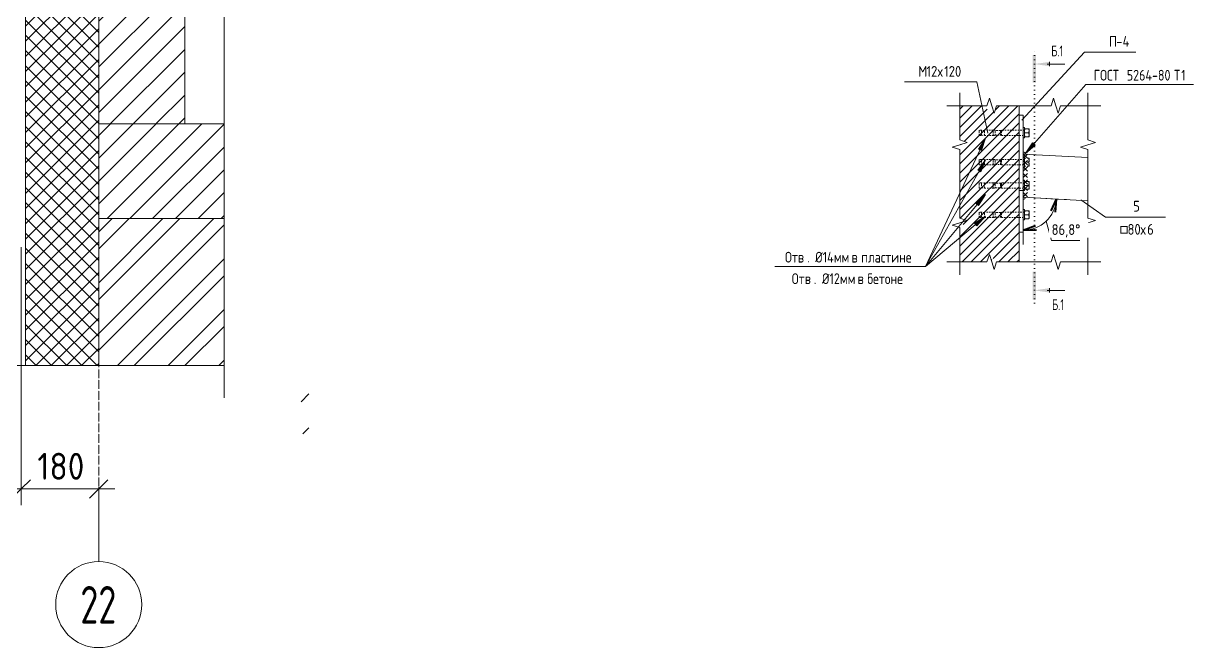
# Model space of a CAD drawing. Header units: millimetres. Extents: x 1343 to 81479, y -38120 to 27770.
# Drawn here: x 31528 to 34246, y -1297 to 153 of the extents above; entities that cross this region are included whole.
import ezdxf

# ---------------------------------------------------------------- set-up
doc = ezdxf.new("R2010")
doc.units = ezdxf.units.MM
for name, pattern in [('01 Штриховая _4 мм_', [6, 3.5, -2.5]), ('02 Штрихпунктирная _20 мм_', [25, 20, -2.5, 0, -2.5]), ('04 Пунктир 10мм', [10, 0, -10])]:
    doc.linetypes.add(name, pattern=pattern)
for name, color, linetype, lineweight in [('AA_Dim', 7, 'Continuous', 9), ('AA_Dim-10', 7, 'Continuous', 9), ('AA_Dim-25', 7, 'Continuous', 9), ('AA_Linii', 7, 'Continuous', 9), ('AA_Oformlenie', 7, 'Continuous', 9), ('AA_Razrez', 7, 'Continuous', 9), ('AA_Vinoska', 7, 'Continuous', 9), ('AF_Balki', 7, 'Continuous', 20), ('AF_Perekritie', 7, 'Continuous', 9), ('AF_Perekritie_Опалубка_Существующая', 253, 'Continuous', 20), ('AF_Pokritie', 7, 'Continuous', 9), ('AF_Stena', 7, 'Continuous', 9), ('AF_Stena_Опалубка_Существующая', 253, 'Continuous', 20), ('KR_Detal', 7, 'Continuous', 20), ('Оси', 7, 'Continuous', 9)]:
    doc.layers.add(name, color=color, linetype=linetype, lineweight=lineweight)
doc.styles.add('GOST Common_1', font='GOST_Common.ttf', dxfattribs={"width": 0.85, "height": 25})
doc.styles.add('ISOCPEUR_10', font='isocpeur.TTF', dxfattribs={"width": 0.7, "height": 25})
doc.styles.add('ISOCPEUR_11', font='isocpeur.TTF', dxfattribs={"width": 0.85, "height": 25})
doc.styles.add('ISOCPEUR_12', font='isocpeur.TTF', dxfattribs={"width": 0.85, "height": 25})
doc.styles.add('ISOCPEUR_2', font='isocpeur.TTF', dxfattribs={"width": 0.7, "height": 87.5})
doc.styles.add('ISOCPEUR_3', font='isocpeur.TTF', dxfattribs={"width": 0.9, "height": 62.5})
doc.dimstyles.new('05_Округл_5мм__прозр_', dxfattribs={"dimscale": 304.8, "dimtxt": 62.672186, "dimasz": 0.139436, "dimexe": 0.123031, "dimexo": 0.082021, "dimgap": 0.008202, "dimtad": 1, "dimdec": 0, "dimrnd": 5, "dimdsep": 46, "dimtxsty": 'ISOCPEUR_3', "dimblk1": 'OBLIQUE', "dimblk2": 'OBLIQUE', "dimsah": 1, "dimcen": 0.09, "dimdle": 0.123031, "dimazin": 0, "dimtfac": 1, "dimtdec": 4, "dimtix": 1, "dimtmove": 0, "dimatfit": 3, "dimfxl": 1, "dimtvp": 1, "dimtolj": 1, "dimtzin": 0, "dimlwd": 18, "dimlwe": 18, "dimarcsym": 2})
doc.dimstyles.new('Стрелка___полка', dxfattribs={"dimscale": 304.8, "dimtxt": 25.068874, "dimasz": 0.098425, "dimexe": 0.07874, "dimexo": 0.049213, "dimgap": 0.016404, "dimtad": 3, "dimtih": 1, "dimtoh": 1, "dimdec": 0, "dimzin": 0, "dimdsep": 46, "dimtxsty": 'ISOCPEUR_12', "dimblk1": 'OPEN30', "dimblk2": 'OPEN30', "dimsah": 1, "dimcen": 0.09, "dimadec": 1, "dimazin": 2, "dimtfac": 1, "dimtdec": 4, "dimtix": 1, "dimtmove": 1, "dimatfit": 3, "dimfxl": 1, "dimtvp": 1, "dimtfill": 1, "dimtolj": 1, "dimtzin": 0, "dimarcsym": 2})
pattern_1 = [(45, (28516.6, -217.177), (-26.5165, 26.5165), [])]

# ---------------------------------------------------------------- blocks, each defined once
blk = doc.blocks.new('011_ЛинияОбрыва _ЭлУзла_Линия_ - Тип 1-4091299-КР_РЗ_Км_4')
at = {"layer": 'AA_Oformlenie'}
blk.add_line((4548.2, -641.8), (7141.3, -641.8), dxfattribs=at)
blk = doc.blocks.new('011_ЛинияОбрыва _ЭлУзла_Линия_ - Тип 1-4091693-КР_РЗ_Км_4')
at = {"layer": 'AA_Oformlenie'}
for p, q in [((7141.3, 396.9), (7141.3, 1379.3)), ((7141.3, -641.8), (7141.3, 341.3))]:
    blk.add_line(p, q, dxfattribs=at)
blk = doc.blocks.new('354_Прокат Лист _НесКаркас_РабПлоск_ - 354_Прокат Лист _НесКаркас_РабПлоск_-4002182-КР_УЗ_Км_Б')
at = {"layer": 'AF_Balki'}
for p, q in [((-21145.1, -60.1), (-21155.1, -60.1)), ((-21155.1, -60.1), (-21155.1, -234.8)), ((-21145.1, -234.8), (-21145.1, -60.1)), ((-21155.1, -234.8), (-21145.1, -234.8)), ((-21155.1, -234.8), (-21155.1, -332.2)), ((-21145.1, -332.2), (-21145.1, -234.8)), ((-21145.1, -332.2), (-21155.1, -332.2))]:
    blk.add_line(p, q, dxfattribs=at)
blk = doc.blocks.new('354_Шайба_ГОСТ 11371-78_СоедНесК_РабПлоск_ - Шайба_ГОСТ 11371-78-3828094-КР_УЗ_Км_Б')
at = {"layer": 'KR_Detal', "lineweight": 9}
for p, q in [((-21142.6, -211.3), (-21145.1, -211.3)), ((-21145.1, -217.4), (-21145.1, -211.3)), ((-21145.1, -211.3), (-21145.1, -216.7)), ((-21145.1, -235.3), (-21145.1, -217.4)), ((-21142.6, -216.7), (-21142.6, -211.3)), ((-21142.6, -211.3), (-21142.6, -217.4)), ((-21142.6, -217.4), (-21142.6, -235.3)), ((-21145.1, -229.8), (-21145.1, -235.3)), ((-21145.1, -235.3), (-21142.6, -235.3)), ((-21142.6, -235.3), (-21142.6, -229.8))]:
    blk.add_line(p, q, dxfattribs=at)
blk = doc.blocks.new('354_Анкер клиновой _СоедНесК_РабПлоск_ - M12x120_20-3827929-КР_УЗ_Км_Б')
at = {"layer": 'KR_Detal', "linetype": '01 Штриховая _4 мм_', "lineweight": 9}
for p, q in [((-21242.6, -217.3), (-21247.4, -217.3)), ((-21247.4, -220.4), (-21247.4, -217.3)), ((-21247.4, -217.3), (-21247.4, -220.3)), ((-21235.4, -217.7), (-21242.6, -217.3)), ((-21242.6, -220.3), (-21242.6, -217.3)), ((-21242.6, -217.3), (-21242.6, -220.4)), ((-21215.4, -217.3), (-21235.4, -217.3)), ((-21235.4, -220.4), (-21235.4, -217.3)), ((-21235.4, -217.3), (-21235.4, -217.7)), ((-21215.4, -217.3), (-21215.4, -220.4)), ((-21210.6, -217.3), (-21215.4, -217.3)), ((-21215.4, -220.4), (-21215.4, -217.3)), ((-21210.6, -217.8), (-21210.6, -217.3)), ((-21210.6, -217.3), (-21210.6, -220.4)), ((-21196, -217.3), (-21198.4, -217.9)), ((-21142.6, -217.3), (-21196, -217.3)), ((-21196, -220.3), (-21196, -217.3)), ((-21196, -217.3), (-21196, -220.4)), ((-21247.4, -229.3), (-21247.4, -220.4)), ((-21247.4, -226.2), (-21247.4, -229.3)), ((-21247.4, -229.3), (-21242.6, -229.3)), ((-21242.6, -220.4), (-21242.6, -229.3)), ((-21242.6, -229.3), (-21242.6, -226.2)), ((-21242.6, -229.3), (-21235.4, -228.8)), ((-21235.4, -229.3), (-21235.4, -220.4)), ((-21235.4, -228.9), (-21235.4, -229.3)), ((-21235.4, -229.3), (-21215.4, -229.3)), ((-21215.4, -220.4), (-21215.4, -229.3)), ((-21215.4, -229.3), (-21215.4, -220.4)), ((-21215.4, -229.3), (-21210.6, -229.3)), ((-21210.6, -220.4), (-21210.6, -229.3)), ((-21210.6, -229.3), (-21210.6, -228.8)), ((-21198.4, -217.9), (-21210.5, -217.9)), ((-21210.5, -228.7), (-21198.4, -228.7)), ((-21198.4, -220.6), (-21198.4, -217.9)), ((-21198.4, -217.9), (-21198.4, -220.6)), ((-21198.4, -220.6), (-21198.4, -228.7)), ((-21198.4, -228.7), (-21198.4, -225.9)), ((-21198.4, -228.7), (-21196, -229.3)), ((-21196, -220.4), (-21196, -229.3)), ((-21196, -229.3), (-21196, -226.2)), ((-21196, -229.3), (-21142.6, -229.3))]:
    blk.add_line(p, q, dxfattribs=at)
at = {"layer": 'KR_Detal', "lineweight": 9}
for p, q in [((-21142.6, -218.9), (-21142.6, -214.3)), ((-21132.9, -214.4), (-21141.4, -214.4)), ((-21131.8, -214.3), (-21131.8, -218.9)), ((-21142.6, -223.3), (-21142.6, -219.2)), ((-21142.6, -227.6), (-21142.6, -223.4)), ((-21142.6, -231.1), (-21142.6, -227.9)), ((-21142.6, -232.3), (-21142.6, -231.1)), ((-21132.9, -223.4), (-21141.4, -223.4)), ((-21132.9, -232.3), (-21141.4, -232.3)), ((-21131.8, -219.2), (-21131.8, -227.6)), ((-21131.8, -227.9), (-21131.8, -231.1)), ((-21131.8, -231.1), (-21131.8, -232.3))]:
    blk.add_line(p, q, dxfattribs=at)
for points in [[(-21141.4, -214.2), (-21141.8, -214.2), (-21142.4, -214.2), (-21142.6, -214.3), (-21142.6, -214.3)], [(-21142.6, -214.3), (-21142.6, -214.3), (-21142.4, -214.3), (-21141.8, -214.3), (-21141.4, -214.4)], [(-21141.4, -214.4), (-21141.8, -215.1), (-21142.4, -216.5), (-21142.6, -218.1), (-21142.6, -218.9)], [(-21131.8, -214.3), (-21131.8, -214.3), (-21132, -214.2), (-21132.6, -214.2), (-21132.9, -214.2)], [(-21132.9, -214.4), (-21132.6, -214.3), (-21132, -214.3), (-21131.8, -214.3), (-21131.8, -214.3)], [(-21131.8, -218.9), (-21131.8, -218.1), (-21132, -216.5), (-21132.6, -215.1), (-21132.9, -214.4)], [(-21142.6, -218.9), (-21142.6, -219.7), (-21142.4, -221.2), (-21141.8, -222.7), (-21141.4, -223.4)], [(-21141.4, -223.4), (-21141.8, -224.1), (-21142.4, -225.6), (-21142.6, -227.1), (-21142.6, -227.9)], [(-21142.6, -227.9), (-21142.6, -228.7), (-21142.4, -230.2), (-21141.8, -231.6), (-21141.4, -232.3)], [(-21141.4, -232.3), (-21141.8, -232.3), (-21142.4, -232.3), (-21142.6, -232.3), (-21142.6, -232.3)], [(-21132.9, -223.4), (-21132.6, -222.7), (-21132, -221.2), (-21131.8, -219.7), (-21131.8, -218.9)], [(-21131.8, -227.9), (-21131.8, -227.1), (-21132, -225.6), (-21132.6, -224.1), (-21132.9, -223.4)], [(-21132.9, -232.3), (-21132.6, -231.6), (-21132, -230.2), (-21131.8, -228.7), (-21131.8, -227.9)], [(-21131.8, -232.3), (-21131.8, -232.3), (-21132, -232.3), (-21132.6, -232.3), (-21132.9, -232.3)]]:
    blk.add_open_spline(points, degree=3, dxfattribs=at)
blk = doc.blocks.new('354_Анкер клиновой _СоедНесК_РабПлоск_ - M12x120_20-V19-КР_УЗ_Км_Б')
at = {"layer": 'KR_Detal', "linetype": '01 Штриховая _4 мм_', "lineweight": 9}
for p, q in [((-21242.6, -95), (-21247.4, -95)), ((-21247.4, -98.1), (-21247.4, -95)), ((-21247.4, -95), (-21247.4, -98)), ((-21247.4, -107), (-21247.4, -98.1)), ((-21247.4, -103.9), (-21247.4, -107)), ((-21247.4, -107), (-21242.6, -107)), ((-21235.4, -95.5), (-21242.6, -95)), ((-21242.6, -98), (-21242.6, -95)), ((-21242.6, -95), (-21242.6, -98.1)), ((-21242.6, -98.1), (-21242.6, -107)), ((-21242.6, -107), (-21242.6, -103.9)), ((-21242.6, -107), (-21235.4, -106.5)), ((-21215.4, -95), (-21235.4, -95)), ((-21235.4, -98.1), (-21235.4, -95)), ((-21235.4, -95), (-21235.4, -95.4)), ((-21235.4, -107), (-21235.4, -98.1)), ((-21235.4, -106.6), (-21235.4, -107)), ((-21235.4, -107), (-21215.4, -107)), ((-21215.4, -95), (-21215.4, -98.1)), ((-21210.6, -95), (-21215.4, -95)), ((-21215.4, -98.1), (-21215.4, -95)), ((-21215.4, -98.1), (-21215.4, -107)), ((-21215.4, -107), (-21215.4, -98.1)), ((-21215.4, -107), (-21210.6, -107)), ((-21210.6, -95.5), (-21210.6, -95)), ((-21210.6, -95), (-21210.6, -98.1)), ((-21210.6, -98.1), (-21210.6, -107)), ((-21210.6, -107), (-21210.6, -106.5)), ((-21198.4, -95.6), (-21210.5, -95.6)), ((-21210.5, -106.4), (-21198.4, -106.4)), ((-21196, -95), (-21198.4, -95.6)), ((-21198.4, -98.3), (-21198.4, -95.6)), ((-21198.4, -95.6), (-21198.4, -98.4)), ((-21198.4, -98.4), (-21198.4, -106.4)), ((-21198.4, -106.4), (-21198.4, -103.6)), ((-21198.4, -106.4), (-21196, -107)), ((-21142.6, -95), (-21196, -95)), ((-21196, -98), (-21196, -95)), ((-21196, -95), (-21196, -98.1)), ((-21196, -98.1), (-21196, -107)), ((-21196, -107), (-21196, -103.9)), ((-21196, -107), (-21142.6, -107))]:
    blk.add_line(p, q, dxfattribs=at)
at = {"layer": 'KR_Detal', "lineweight": 9}
for p, q in [((-21142.6, -96.6), (-21142.6, -92)), ((-21142.6, -105.3), (-21142.6, -96.9)), ((-21142.6, -108.8), (-21142.6, -105.6)), ((-21132.9, -92.1), (-21141.4, -92.1)), ((-21132.9, -101.1), (-21141.4, -101.1)), ((-21131.8, -92), (-21131.8, -96.6)), ((-21131.8, -96.9), (-21131.8, -105.3)), ((-21131.8, -105.6), (-21131.8, -108.8)), ((-21142.6, -110), (-21142.6, -108.8)), ((-21132.9, -110.1), (-21141.4, -110.1)), ((-21131.8, -108.8), (-21131.8, -110))]:
    blk.add_line(p, q, dxfattribs=at)
for points in [[(-21141.4, -91.9), (-21141.8, -91.9), (-21142.4, -91.9), (-21142.6, -92), (-21142.6, -92)], [(-21142.6, -92), (-21142.6, -92), (-21142.4, -92), (-21141.8, -92.1), (-21141.4, -92.1)], [(-21141.4, -92.1), (-21141.8, -92.8), (-21142.4, -94.3), (-21142.6, -95.8), (-21142.6, -96.6)], [(-21142.6, -96.6), (-21142.6, -97.4), (-21142.4, -98.9), (-21141.8, -100.4), (-21141.4, -101.1)], [(-21141.4, -101.1), (-21141.8, -101.8), (-21142.4, -103.3), (-21142.6, -104.8), (-21142.6, -105.6)], [(-21142.6, -105.6), (-21142.6, -106.4), (-21142.4, -107.9), (-21141.8, -109.4), (-21141.4, -110.1)], [(-21131.8, -92), (-21131.8, -92), (-21132, -91.9), (-21132.6, -91.9), (-21132.9, -91.9)], [(-21132.9, -92.1), (-21132.6, -92.1), (-21132, -92), (-21131.8, -92), (-21131.8, -92)], [(-21131.8, -96.6), (-21131.8, -95.8), (-21132, -94.3), (-21132.6, -92.8), (-21132.9, -92.1)], [(-21132.9, -101.1), (-21132.6, -100.4), (-21132, -98.9), (-21131.8, -97.4), (-21131.8, -96.6)], [(-21131.8, -105.6), (-21131.8, -104.8), (-21132, -103.3), (-21132.6, -101.8), (-21132.9, -101.1)], [(-21132.9, -110.1), (-21132.6, -109.4), (-21132, -107.9), (-21131.8, -106.4), (-21131.8, -105.6)], [(-21141.4, -110.1), (-21141.8, -110.1), (-21142.4, -110), (-21142.6, -110), (-21142.6, -110)], [(-21131.8, -110), (-21131.8, -110), (-21132, -110), (-21132.6, -110.1), (-21132.9, -110.1)]]:
    blk.add_open_spline(points, degree=3, dxfattribs=at)
blk = doc.blocks.new('354_Анкер клиновой _СоедНесК_РабПлоск_ - M12x120_20-V20-КР_УЗ_Км_Б')
at = {"layer": 'KR_Detal', "linetype": '01 Штриховая _4 мм_', "lineweight": 9}
for p, q in [((-21142.6, -164.8), (-21142.6, -160.1)), ((-21132.9, -160.2), (-21141.4, -160.2)), ((-21131.8, -160.1), (-21131.8, -164.8)), ((-21242.6, -163.1), (-21247.4, -163.1)), ((-21247.4, -166.2), (-21247.4, -163.1)), ((-21247.4, -163.1), (-21247.4, -166)), ((-21247.4, -166.1), (-21247.4, -166.2)), ((-21247.4, -175.1), (-21247.4, -166.2)), ((-21247.4, -172.1), (-21247.4, -175.1)), ((-21247.4, -175.1), (-21242.6, -175.1)), ((-21235.4, -163.6), (-21242.6, -163.1)), ((-21242.6, -163.1), (-21242.6, -166.2)), ((-21242.6, -166), (-21242.6, -163.2)), ((-21242.6, -166.2), (-21242.6, -166.1)), ((-21242.6, -166.2), (-21242.6, -175.1)), ((-21242.6, -175.1), (-21242.6, -172.1)), ((-21242.6, -175.1), (-21235.4, -174.7)), ((-21215.4, -163.1), (-21235.4, -163.1)), ((-21235.4, -166.2), (-21235.4, -163.1)), ((-21235.4, -163.1), (-21235.4, -163.5)), ((-21235.4, -175.1), (-21235.4, -166.2)), ((-21235.4, -174.8), (-21235.4, -175.1)), ((-21235.4, -175.1), (-21215.4, -175.1)), ((-21215.4, -163.1), (-21215.4, -166.2)), ((-21210.6, -163.1), (-21215.4, -163.1)), ((-21215.4, -166.2), (-21215.4, -163.1)), ((-21215.4, -166.2), (-21215.4, -175.1)), ((-21215.4, -175.1), (-21215.4, -166.2)), ((-21215.4, -175.1), (-21210.6, -175.1)), ((-21210.6, -163.7), (-21210.6, -163.1)), ((-21210.6, -163.1), (-21210.6, -166.2)), ((-21210.6, -166.2), (-21210.6, -175.1)), ((-21210.6, -175.1), (-21210.6, -174.6)), ((-21198.4, -163.7), (-21210.5, -163.7)), ((-21210.5, -174.5), (-21198.4, -174.5)), ((-21196, -163.1), (-21198.4, -163.7)), ((-21198.4, -166.5), (-21198.4, -163.7)), ((-21198.4, -163.7), (-21198.4, -166.5)), ((-21198.4, -166.5), (-21198.4, -174.5)), ((-21198.4, -174.5), (-21198.4, -171.8)), ((-21198.4, -174.5), (-21196, -175.1)), ((-21142.6, -163.1), (-21196, -163.1)), ((-21196, -163.1), (-21196, -166.2)), ((-21196, -166), (-21196, -163.2)), ((-21196, -166.2), (-21196, -166.1)), ((-21196, -166.2), (-21196, -175.1)), ((-21196, -175.1), (-21196, -172.1)), ((-21196, -175.1), (-21142.6, -175.1)), ((-21142.6, -173.5), (-21142.6, -165.1)), ((-21142.6, -177), (-21142.6, -173.8)), ((-21142.6, -178.1), (-21142.6, -177)), ((-21132.9, -169.3), (-21141.4, -169.3)), ((-21132.9, -178.2), (-21141.4, -178.2)), ((-21131.8, -165.1), (-21131.8, -173.5)), ((-21131.8, -173.8), (-21131.8, -177)), ((-21131.8, -177), (-21131.8, -178.1))]:
    blk.add_line(p, q, dxfattribs=at)
for points in [[(-21141.4, -160.1), (-21141.8, -160.1), (-21142.4, -160.1), (-21142.6, -160.1), (-21142.6, -160.1)], [(-21142.6, -160.1), (-21142.6, -160.2), (-21142.4, -160.2), (-21141.8, -160.2), (-21141.4, -160.2)], [(-21141.4, -160.2), (-21141.8, -160.9), (-21142.4, -162.4), (-21142.6, -164), (-21142.6, -164.8)], [(-21132.9, -160.2), (-21132.6, -160.2), (-21132, -160.2), (-21131.8, -160.2), (-21131.8, -160.1)], [(-21131.8, -160.1), (-21131.8, -160.1), (-21132, -160.1), (-21132.6, -160.1), (-21132.9, -160.1)], [(-21131.8, -164.8), (-21131.8, -164), (-21132, -162.4), (-21132.6, -160.9), (-21132.9, -160.2)], [(-21142.6, -164.8), (-21142.6, -165.6), (-21142.4, -167.1), (-21141.8, -168.6), (-21141.4, -169.3)], [(-21141.4, -169.3), (-21141.8, -170), (-21142.4, -171.5), (-21142.6, -173), (-21142.6, -173.8)], [(-21142.6, -173.8), (-21142.6, -174.5), (-21142.4, -176.1), (-21141.8, -177.5), (-21141.4, -178.2)], [(-21141.4, -178.2), (-21141.8, -178.2), (-21142.4, -178.2), (-21142.6, -178.2), (-21142.6, -178.1)], [(-21132.9, -169.3), (-21132.6, -168.6), (-21132, -167.1), (-21131.8, -165.6), (-21131.8, -164.8)], [(-21131.8, -173.8), (-21131.8, -173), (-21132, -171.5), (-21132.6, -170), (-21132.9, -169.3)], [(-21132.9, -178.2), (-21132.6, -177.5), (-21132, -176.1), (-21131.8, -174.5), (-21131.8, -173.8)], [(-21131.8, -178.1), (-21131.8, -178.2), (-21132, -178.2), (-21132.6, -178.2), (-21132.9, -178.2)]]:
    blk.add_open_spline(points, degree=3, dxfattribs=at)
blk = doc.blocks.new('354_Шайба_ГОСТ 11371-78_СоедНесК_РабПлоск_ - Шайба_ГОСТ 11371-78-V18-КР_УЗ_Км_Б')
at = {"layer": 'KR_Detal', "lineweight": 9}
for p, q in [((-21145.1, -158.8), (-21145.1, -157.1)), ((-21145.1, -157.1), (-21145.1, -162.6)), ((-21145.1, -163.3), (-21145.1, -158.8)), ((-21145.1, -181.1), (-21145.1, -163.3)), ((-21145.1, -175.7), (-21145.1, -181.1))]:
    blk.add_line(p, q, dxfattribs=at)
at = {"layer": 'KR_Detal', "linetype": '01 Штриховая _4 мм_', "lineweight": 9}
for p, q in [((-21142.6, -157.1), (-21145.1, -157.1)), ((-21142.6, -162.6), (-21142.6, -157.1)), ((-21142.6, -157.1), (-21142.6, -163.3)), ((-21145.1, -181.1), (-21142.6, -181.1)), ((-21142.6, -163.3), (-21142.6, -181.1)), ((-21142.6, -181.1), (-21142.6, -175.7))]:
    blk.add_line(p, q, dxfattribs=at)
blk = doc.blocks.new('011_Прямоугольник обрыва _ЭлУзла_ - 011_Прямоугольник обрыва _ЭлУзла_-4009828-КР_УЗ_Км_Б')
at = {"layer": 'AA_Oformlenie'}
for p, q in [((-21292.8, -117.6), (-21292.8, -38.2)), ((-21292.8, -38.2), (-21229.6, -38.2)), ((-21207.3, -38.2), (-21080.7, -38.2)), ((-21058.5, -38.2), (-20995.1, -38.2)), ((-20995.1, -38.2), (-20995.1, -117.6)), ((-21292.8, -299), (-21292.8, -139.9)), ((-20995.1, -139.9), (-20995.1, -299)), ((-21292.8, -400.9), (-21292.8, -321.3)), ((-20995.1, -321.3), (-20995.1, -400.9)), ((-21229.6, -400.9), (-21292.8, -400.9)), ((-21080.7, -400.9), (-21207.3, -400.9)), ((-20995.1, -400.9), (-21058.5, -400.9))]:
    blk.add_line(p, q, dxfattribs=at)
blk = doc.blocks.new('Последовательность узлов - Сплошная 2мм М5-2304530-КР_УЗ_Км_Б')
at = {"layer": 'AA_Oformlenie'}
for p, q in [((-21145.1, -145.3), (-21145.1, -165.3)), ((-21135.1, -150.3), (-21145.1, -160.3)), ((-21135.1, -160.3), (-21145.1, -150.3)), ((-21145.1, -160.3), (-21145.1, -180.3)), ((-21135.1, -165.3), (-21145.1, -175.3)), ((-21135.1, -175.3), (-21145.1, -165.3)), ((-21145.1, -175.2), (-21145.1, -195.2)), ((-21135.1, -180.2), (-21145.1, -190.2)), ((-21135.1, -190.2), (-21145.1, -180.2)), ((-21145.1, -190.2), (-21145.1, -210.2)), ((-21135.1, -195.2), (-21145.1, -205.2)), ((-21135.1, -205.2), (-21145.1, -195.2)), ((-21145.1, -205.2), (-21145.1, -225.2)), ((-21135.1, -210.2), (-21145.1, -220.2)), ((-21135.1, -220.2), (-21145.1, -210.2)), ((-21145.1, -220.1), (-21145.1, -240.1)), ((-21135.1, -225.1), (-21145.1, -235.1)), ((-21135.1, -235.1), (-21145.1, -225.1)), ((-21145.1, -235.1), (-21145.1, -255.1)), ((-21135.1, -240.1), (-21145.1, -250.1)), ((-21135.1, -250.1), (-21145.1, -240.1))]:
    blk.add_line(p, q, dxfattribs=at)
blk = doc.blocks.new('DIMBLOCK38-КР_РЗ_Км_4')
at = {"layer": 'AA_Dim-25', "lineweight": 18}
for p, q in [((26782.6, 1246.6), (26782.6, -966.2)), ((26782.6, -928.7), (26782.6, 1246.6)), ((31522.6, -366.6), (31522.6, -966.2)), ((31522.6, -928.7), (31522.6, -366.6)), ((26745.1, -928.7), (31522.6, -928.7))]:
    blk.add_line(p, q, dxfattribs=at)
at = {"layer": 'AA_Dim-25', "lineweight": 30}
for p, q in [((26782.6, -928.7), (26803.9, -907.4)), ((31522.6, -928.7), (31543.9, -907.4)), ((26782.6, -928.7), (26761.4, -949.9)), ((31522.6, -928.7), (31501.4, -949.9))]:
    blk.add_line(p, q, dxfattribs=at)
at = {"layer": 'AA_Dim-25', "color": 0, "lineweight": 18, "insert": (29069.8, -844.7), "char_height": 62.5, "width": 198.659, "attachment_point": 1, "line_spacing_factor": 1.135194, "style": 'ISOCPEUR_3'}
blk.add_mtext('4740', dxfattribs=at)
blk = doc.blocks.new('_Oblique')
at = {"color": 0, "linetype": 'ByBlock', "lineweight": -2}
blk.add_line((-0.5, -0.5), (0.5, 0.5), dxfattribs=at)
blk = doc.blocks.new('DIMBLOCK39-КР_РЗ_Км_4')
at = {"layer": 'AA_Dim-25', "lineweight": 18}
for p, q in [((31522.6, -366.6), (31522.6, -966.2)), ((31522.6, -928.7), (31522.6, -366.6)), ((31702.6, -923.6), (31702.6, -966.2)), ((31702.6, -928.7), (31702.6, -923.6)), ((31522.6, -928.7), (31740.1, -928.7))]:
    blk.add_line(p, q, dxfattribs=at)
at = {"layer": 'AA_Dim-25', "lineweight": 30}
for p, q in [((31522.6, -928.7), (31543.9, -907.4)), ((31702.6, -928.7), (31723.9, -907.4)), ((31522.6, -928.7), (31501.4, -949.9)), ((31702.6, -928.7), (31681.4, -949.9))]:
    blk.add_line(p, q, dxfattribs=at)
at = {"layer": 'AA_Dim-25', "color": 0, "lineweight": 18, "insert": (31560, -844.7), "char_height": 62.5, "width": 126.29, "attachment_point": 1, "line_spacing_factor": 1.135194, "style": 'ISOCPEUR_3'}
blk.add_mtext('180', dxfattribs=at)
blk = doc.blocks.new('Ось сетки - d_4мм-2765513-КР_РЗ_Км_4')
at = {"layer": 'Оси'}
for start, end in [(0, 180), (0, 180), (180, 360), (180, 360)]:
    blk.add_arc((6850, -1197.3), 100, start, end, dxfattribs=at)
blk = doc.blocks.new('010_Текст с выноской - Текст 2 строки _стрелка_-4009815-КР_УЗ_Км_Б')
at = {"layer": 'AA_Vinoska'}
blk.add_line((-20749.5, 11.5), (-20999.5, 11.5), dxfattribs=at)
blk = doc.blocks.new('010_Текст с выноской - Текст 2 строки _стрелка_-4009833-КР_УЗ_Км_Б')
at = {"layer": 'AA_Vinoska'}
blk.add_line((-21372.6, -411.4), (-21722.6, -411.4), dxfattribs=at)
blk = doc.blocks.new('Вид узла - Номер узла_ сзади-394133-КР_УЗ_Км_Б')
at = {"layer": 'AA_Razrez'}
for points in [[(-21123.5, 15.6), (-21115.5, 15.6), (-21115.5, 80.1), (-21123.5, 80.1)], [(-21084.1, 53.9), (-21084.1, 63.8), (-21119.5, 58.8)]]:
    blk.add_hatch(color=256, dxfattribs=at).paths.add_polyline_path(points)
for p, q in [((-21089.5, 58.8), (-21048.5, 58.8)), ((-21084.1, 63.8), (-21084.1, 53.9))]:
    blk.add_line(p, q, dxfattribs=at)
blk = doc.blocks.new('Вид узла - Номер узла_ спереди-394134-КР_УЗ_Км_Б')
at = {"layer": 'AA_Razrez'}
for points in [[(-21123.5, -423.8), (-21115.5, -423.8), (-21115.5, -488.4), (-21123.5, -488.4)], [(-21084.1, -462.1), (-21084.1, -472.1), (-21119.5, -467.1)]]:
    blk.add_hatch(color=256, dxfattribs=at).paths.add_polyline_path(points)
for p, q in [((-21084.1, -472.1), (-21084.1, -462.1)), ((-21089.5, -467.1), (-21048.5, -467.1))]:
    blk.add_line(p, q, dxfattribs=at)
blk = doc.blocks.new('043_М_Балки_Полка - Позиция_Наименование_дп14-3916595-КР_УЗ_Км_Б')
at = {"layer": 'AA_Vinoska'}
blk.add_line((-20954.4, -297), (-20814.4, -297), dxfattribs=at)
blk = doc.blocks.new('DIMBLOCK50-КР_УЗ_Км_Б')
at = {"layer": 'AA_Dim-10'}
for p, q in [((33927.3, -254.9), (33878.4, -252.2)), ((33927.3, -254.9), (33951.3, -256.3)), ((33850.6, -327.5), (33850.6, -303.5)), ((33916.3, -350.9), (33903.4, -306.5)), ((33850.6, -327.5), (33850.6, -327.5)), ((33850.6, -327.5), (33850.6, -360.5)), ((33982, -350.9), (33916.3, -350.9))]:
    blk.add_line(p, q, dxfattribs=at)
at = {"layer": 'AA_Dim-10', "lineweight": 40}
for p, q in [((33927.3, -254.9), (33914.7, -282.6)), ((33927.3, -254.9), (33924.9, -285.3)), ((33850.6, -327.5), (33879, -316.4)), ((33850.6, -327.5), (33881.1, -326.8))]:
    blk.add_line(p, q, dxfattribs=at)
at = {"layer": 'AA_Dim-10'}
blk.add_arc((33850.6, -250.7), 76.8, 270, 356.8184, dxfattribs=at)
blk.add_arc((33850.6, -250.7), 76.8, 270, 356.8184, dxfattribs=at)
at = {"layer": 'AA_Dim-10', "color": 0, "insert": (33916.3, -313.4), "char_height": 25, "width": 78.896, "attachment_point": 1, "line_spacing_factor": 1.135194, "style": 'ISOCPEUR_12', "bg_fill": 3, "box_fill_scale": 1.25, "bg_fill_color": 256, "bg_fill_true_color": 13158600, "bg_fill_transparency": 0}
blk.add_mtext('86,8°', dxfattribs=at)
blk = doc.blocks.new('_Open30')
at = {"color": 0, "linetype": 'ByBlock', "lineweight": -2}
for p, q in [((-1, 0.268), (0, 0)), ((0, 0), (-1, -0.268)), ((0, 0), (-1, 0))]:
    blk.add_line(p, q, dxfattribs=at)
blk = doc.blocks.new('043_М_Балки_Полка_СоедНК_ - Наименование краткое_дп16-3923324-КР_УЗ_Км_Б')
at = {"layer": 'AA_Vinoska'}
blk.add_line((-21420.9, 17.1), (-21260.9, 17.1), dxfattribs=at)
blk = doc.blocks.new('043_М_Балки_Полка - Позиция_дп8-3915677-КР_УЗ_Км_Б')
at = {"layer": 'AA_Vinoska'}
blk.add_line((-20963.9, 86.2), (-20883.9, 86.2), dxfattribs=at)

msp = doc.modelspace()

# ---------------------------------------------------------------- hatches: boundary and pattern name
at = {"layer": 'AA_Oformlenie'}
h = msp.add_hatch(color=256, dxfattribs=at)
h.paths.add_polyline_path([(33850.6247, -255.6037), (33851.7922, -255.4501), (33852.8801, -254.9994), (33853.8143, -254.2826), (33854.6561, -253.0467), (33854.9817, -252.2605), (33855.1354, -251.0931), (33850.6247, -250.6984)])
h.paths.add_polyline_path([(33855.8057, -150.5108), (33855.6291, -149.1698), (33855.1116, -147.9203), (33854.2882, -146.8473), (33853.2152, -146.0239), (33851.9657, -145.5064), (33850.6247, -145.3298), (33850.6247, -150.3298), (33854.6561, -150.4706)])
at = {"layer": 'AA_Vinoska'}
for points in [[(33762.8365, -113.5996), (33746.5153, -139.0793), (33753.666, -142.4354)], [(33855.2406, -149.7104), (33877.9605, -129.7253), (33872.0138, -124.5259)], [(33762.8365, -163.5133), (33744.6617, -187.7057), (33751.5424, -191.5854)], [(33762.8365, -244.0031), (33740.5766, -264.4993), (33746.6399, -269.5622)], [(33762.8365, -294.8656), (33737.2643, -311.0416), (33742.3224, -317.109)]]:
    msp.add_hatch(color=256, dxfattribs=at).paths.add_polyline_path(points)
at = {"layer": 'AF_Perekritie'}
h = msp.add_hatch(dxfattribs=at)
h.set_pattern_fill('FP_3', color=9, style=0, pattern_type=2)
h.set_pattern_definition(pattern_1)
h.paths.add_polyline_path([(31993.8939, -300), (31993.8939, -80), (31702.6003, -80), (31702.6003, -300)])
at = {"layer": 'AF_Stena'}
h = msp.add_hatch(dxfattribs=at)
h.set_pattern_fill('FP_2', color=9, style=0, pattern_type=2)
h.set_pattern_definition([(45, (28516.6, -217.177), (-17.67767, 17.67767), []), (135, (28516.6, -217.177), (-17.67767, -17.67767), [])])
h.paths.add_polyline_path([(31702.6003, -641.7927), (31702.6003, 1379.3242), (31532.6003, 1379.3242), (31532.6003, -641.7927)])
h = msp.add_hatch(dxfattribs=at)
h.set_pattern_fill('FP_3', color=9, style=0, pattern_type=2)
h.set_pattern_definition(pattern_1)
h.paths.add_polyline_path([(31902.6003, -80.2489), (31902.6003, 1379.3242), (31702.6003, 1379.3242), (31702.6003, -80.2489)])
h = msp.add_hatch(dxfattribs=at)
h.set_pattern_fill('FP_11', color=9, style=0, pattern_type=2)
h.set_pattern_definition([(45, (35459.226, -1026.15), (-10.6066, 10.6066), [])])
h.paths.add_polyline_path([(33702.9203, -400.9498), (33766.0847, -400.9498), (33771.7156, -383.6198), (33777.3464, -400.9498), (33777.3464, -392.9187), (33788.3464, -392.9187), (33788.3464, -400.9498), (33840.6247, -400.9498), (33840.6247, -38.1867), (33788.3464, -38.1867), (33782.8464, -55.5072), (33777.3464, -38.1867), (33777.3464, -46.0372), (33766.0847, -46.0372), (33766.0847, -38.1867), (33702.9203, -38.1867), (33702.9203, -117.6157), (33720.2504, -123.2466), (33702.9203, -128.8775), (33710.9514, -128.8775), (33710.9514, -139.8775), (33702.9203, -139.8775), (33702.9203, -298.9973), (33720.2504, -304.6282), (33702.9203, -310.259), (33710.9514, -310.259), (33710.9514, -321.259), (33702.9203, -321.259), (33702.9203, -392.9187)])
h = msp.add_hatch(dxfattribs=at)
h.set_pattern_fill('FP_1', color=9, style=0, pattern_type=2)
h.set_pattern_definition([(45, (28516.6, -217.18), (-58.9331, 58.9331), []), (45, (28555.89, -217.18), (-58.9331, 58.9331), [])])
h.paths.add_polyline_path([(32190.7121, -800.4989), (32190.7121, -691.7927), (32172.6003, -691.7927), (32172.6003, -800.4989)])
h.paths.add_polyline_path([(31702.6003, -641.7927), (31993.8939, -641.7927), (31993.8939, -300), (31702.6003, -300)])

# ---------------------------------------------------------------- linework, layer by layer
at = {"layer": 'AA_Linii'}
for p, q in [((33850.6247, -145.3298), (33850.6247, -150.3298)), ((33850.6247, -150.3298), (33855.8057, -150.5108)), ((33855.1354, -251.0931), (33850.6247, -250.6984)), ((33850.6247, -250.6984), (33850.6247, -255.6037))]:
    msp.add_line(p, q, dxfattribs=at)
at = {"layer": 'AA_Linii', "lineweight": 20}
msp.add_line((33850.6247, -250.6765), (33863.4695, -251.3905), dxfattribs=at)
at = {"layer": 'AA_Linii'}
for centre, radius, start, end in [((33850.6247, -150.5108), 5.1809, 0, 90), ((33850.6247, -251.0931), 4.5107, 270, 0)]:
    msp.add_arc(centre, radius, start, end, dxfattribs=at)
at = {"layer": 'AA_Razrez', "linetype": '04 Пунктир 10мм'}
msp.add_line((33876.2344, -497.1098), (33876.2344, 88.8485), dxfattribs=at)
at = {"layer": 'AA_Vinoska'}
for p, q in [((33846.9501, -71.9654), (33992.5429, 86.2014)), ((33992.5429, 86.2014), (34031.8079, 86.2014)), ((33742.3956, 17.0638), (33734.785, 17.0638)), ((33768.2714, -101.6606), (33742.3956, 17.0638)), ((33855.2406, -149.7104), (33996.1915, 11.4998)), ((33702.9203, -38.1867), (33702.9203, -8.1867)), ((33766.0847, -38.1867), (33771.7156, -20.8567)), ((33771.7156, -20.8567), (33777.3464, -38.1867)), ((33914.9369, -38.1867), (33920.5678, -20.8567)), ((33920.5678, -20.8567), (33926.1986, -38.1867)), ((34000.6247, -38.1867), (34000.6247, -8.1867)), ((33702.9203, -38.1867), (33672.9203, -38.1867)), ((33782.8464, -55.5072), (33777.3464, -38.1867)), ((33788.3464, -38.1867), (33782.8464, -55.5072)), ((33931.6986, -55.5072), (33926.1986, -38.1867)), ((33937.1986, -38.1867), (33931.6986, -55.5072)), ((34000.6247, -38.1867), (34030.6247, -38.1867)), ((33762.8365, -113.5996), (33623.0861, -411.367)), ((33685.5998, -134.3775), (33702.9203, -128.8775)), ((33702.9203, -139.8775), (33685.5998, -134.3775)), ((33702.9203, -117.6157), (33720.2504, -123.2466)), ((33720.2504, -123.2466), (33702.9203, -128.8775)), ((33762.8365, -113.5996), (33746.5153, -139.0793)), ((33753.666, -142.4354), (33762.8365, -113.5996)), ((33872.0138, -124.5259), (33855.2406, -149.7104)), ((33855.2406, -149.7104), (33877.9605, -129.7253)), ((33877.9605, -129.7253), (33872.0138, -124.5259)), ((33983.3042, -134.3775), (34000.6247, -128.8775)), ((34000.6247, -139.8775), (33983.3042, -134.3775)), ((34000.6247, -117.6157), (34017.9548, -123.2466)), ((34017.9548, -123.2466), (34000.6247, -128.8775)), ((33746.5153, -139.0793), (33753.666, -142.4354)), ((33762.8365, -163.5133), (33623.0861, -411.367)), ((33762.8365, -163.5133), (33744.6617, -187.7057)), ((33744.6617, -187.7057), (33751.5424, -191.5854)), ((33751.5424, -191.5854), (33762.8365, -163.5133)), ((33762.8365, -244.0031), (33623.0861, -411.367)), ((33762.8365, -244.0031), (33740.5766, -264.4993)), ((33746.6399, -269.5622), (33762.8365, -244.0031)), ((33740.5766, -264.4993), (33746.6399, -269.5622)), ((33984.5226, -256.4583), (34041.2385, -296.9697)), ((33762.8365, -294.8656), (33623.0861, -411.367)), ((33702.9203, -298.9973), (33720.2504, -304.6282)), ((33762.8365, -294.8656), (33737.2643, -311.0416)), ((33742.3224, -317.109), (33762.8365, -294.8656)), ((34000.6247, -298.9973), (34017.9548, -304.6282)), ((33685.5998, -315.759), (33702.9203, -310.259)), ((33702.9203, -321.259), (33685.5998, -315.759)), ((33720.2504, -304.6282), (33702.9203, -310.259)), ((33737.2643, -311.0416), (33742.3224, -317.109)), ((33983.3042, -315.759), (34000.6247, -310.259)), ((34000.6247, -321.259), (33983.3042, -315.759)), ((34017.9548, -304.6282), (34000.6247, -310.259)), ((33702.9203, -400.9498), (33672.9203, -400.9498)), ((33702.9203, -400.9498), (33702.9203, -430.9498)), ((33766.0847, -400.9498), (33771.7156, -383.6198)), ((33771.7156, -383.6198), (33777.3464, -400.9498)), ((33782.8464, -418.2703), (33777.3464, -400.9498)), ((33788.3464, -400.9498), (33782.8464, -418.2703)), ((33914.9369, -400.9498), (33920.5678, -383.6198)), ((33920.5678, -383.6198), (33926.1986, -400.9498)), ((33931.6986, -418.2703), (33926.1986, -400.9498)), ((33937.1986, -400.9498), (33931.6986, -418.2703)), ((34000.6247, -400.9498), (34000.6247, -430.9498)), ((34000.6247, -400.9498), (34030.6247, -400.9498)), ((31993.8939, -641.7927), (31993.8939, -716.7927))]:
    msp.add_line(p, q, dxfattribs=at)
at = {"layer": 'AF_Balki'}
for p, q in [((33850.6247, -156.5406), (33850.6247, -205.5569)), ((34000.6247, -158.7016), (33850.6248, -150.3635)), ((33850.6247, -229.2718), (33850.6247, -249.1615)), ((33850.6247, -250.6765), (34000.6247, -259.0146))]:
    msp.add_line(p, q, dxfattribs=at)
at = {"layer": 'AF_Balki', "linetype": '01 Штриховая _4 мм_'}
msp.add_line((33850.6247, -221.9018), (33850.6247, -229.2285), dxfattribs=at)
at = {"layer": 'AF_Balki', "flags": 128}
for points in [[(33850.6247, -150.3639), (33850.6247, -150.528), (33850.6247, -151.2662), (33850.6247, -152.5618), (33850.6247, -154.3498), (33850.6247, -156.5406)], [(33850.6247, -151.8785), (33850.6247, -150.842), (33850.6247, -150.3842)], [(33850.6247, -205.5569), (33850.6247, -208.0406), (33850.6247, -210.6927), (33850.6247, -213.3801), (33850.6247, -215.9682), (33850.6247, -217.3096)], [(33850.6247, -249.1615), (33850.6247, -250.198), (33850.6247, -250.6558)], [(33850.6247, -250.6761), (33850.6247, -250.512), (33850.6247, -249.7738), (33850.6247, -249.2511)]]:
    msp.add_lwpolyline(points, dxfattribs=at)
at = {"layer": 'AF_Balki', "linetype": '01 Штриховая _4 мм_', "flags": 128}
msp.add_lwpolyline([(33850.6247, -217.3529), (33850.6247, -218.3271), (33850.6247, -220.3386), (33850.6247, -221.9018)], dxfattribs=at)
at = {"layer": 'AF_Perekritie_Опалубка_Существующая', "color": 254}
for p, q in [((31993.8939, -80), (31702.6003, -80)), ((31702.6003, -80), (31702.6003, -300)), ((31702.6003, -300), (31993.8939, -300))]:
    msp.add_line(p, q, dxfattribs=at)
at = {"layer": 'AF_Pokritie', "lineweight": 20}
for p, q in [((34000.6247, -117.6157), (34000.6247, -38.1867)), ((34000.6247, -158.7208), (34000.6247, -139.8775))]:
    msp.add_line(p, q, dxfattribs=at)
at = {"layer": 'AF_Stena', "color": 254, "linetype": '01 Штриховая _4 мм_', "lineweight": 20}
for p, q in [((33840.6247, -95.036), (33840.6247, -106.9354)), ((33840.6247, -106.9354), (33840.6247, -95.036)), ((33840.6247, -163.1971), (33840.6247, -175.0965)), ((33840.6247, -175.0965), (33840.6247, -163.1971)), ((33840.6247, -217.3228), (33840.6247, -229.2222)), ((33840.6247, -229.2222), (33840.6247, -217.3228)), ((33840.6247, -285.4839), (33840.6247, -297.3833)), ((33840.6247, -297.3833), (33840.6247, -285.4839))]:
    msp.add_line(p, q, dxfattribs=at)
at = {"layer": 'AF_Stena_Опалубка_Существующая', "color": 254}
for p, q in [((31532.6003, -641.7927), (31532.6003, 1379.3242)), ((31702.6003, 1379.3242), (31702.6003, -80.2489)), ((31702.6003, -641.7927), (31702.6003, 1379.3242)), ((31902.6003, -80.2489), (31902.6003, 1379.3242)), ((33840.6247, -400.9498), (33840.6247, -38.1867)), ((33840.6247, -38.1867), (33840.6247, -94.9864)), ((33840.6247, -94.9864), (33840.6247, -38.1867)), ((31702.6003, -80.2489), (31902.6003, -80.2489)), ((33840.6247, -106.985), (33840.6247, -163.1475)), ((33840.6247, -163.1475), (33840.6247, -106.985)), ((33840.6247, -175.1461), (33840.6247, -217.2732)), ((33840.6247, -217.2732), (33840.6247, -175.1461)), ((33840.6247, -229.2718), (33840.6247, -285.4343)), ((33840.6247, -285.4343), (33840.6247, -229.2718)), ((33840.6247, -297.4329), (33840.6247, -400.9498)), ((33840.6247, -400.9498), (33840.6247, -297.4329)), ((31993.8939, -300), (31702.6003, -300)), ((31702.6003, -300), (31702.6003, -641.7927))]:
    msp.add_line(p, q, dxfattribs=at)
at = {"layer": 'Оси', "linetype": '02 Штрихпунктирная _20 мм_'}
msp.add_line((31702.6003, -972.2839), (31702.6003, 1471.7412), dxfattribs=at)
at = {"layer": 'Оси'}
msp.add_line((31702.6003, -1097.2839), (31702.6003, -972.2839), dxfattribs=at)

# ---------------------------------------------------------------- block references
at = {"layer": 'AA_Oformlenie'}
for name, p in [('011_ЛинияОбрыва _ЭлУзла_Линия_ - Тип 1-4091693-КР_РЗ_Км_4', (24852.6003, 0)), ('011_Прямоугольник обрыва _ЭлУзла_ - 011_Прямоугольник обрыва _ЭлУзла_-4009828-КР_УЗ_Км_Б', (54995.6864, 0)), ('Последовательность узлов - Сплошная 2мм М5-2304530-КР_УЗ_Км_Б', (54995.6864, 0)), ('011_ЛинияОбрыва _ЭлУзла_Линия_ - Тип 1-4091299-КР_РЗ_Км_4', (24852.6003, 0))]:
    msp.add_blockref(name, p, dxfattribs=at)
at = {"layer": 'AA_Razrez'}
for name in ['Вид узла - Номер узла_ сзади-394133-КР_УЗ_Км_Б', 'Вид узла - Номер узла_ спереди-394134-КР_УЗ_Км_Б']:
    msp.add_blockref(name, (54995.6864, 0), dxfattribs=at)
at = {"layer": 'AA_Vinoska'}
for name in ['043_М_Балки_Полка - Позиция_дп8-3915677-КР_УЗ_Км_Б', '043_М_Балки_Полка_СоедНК_ - Наименование краткое_дп16-3923324-КР_УЗ_Км_Б', '010_Текст с выноской - Текст 2 строки _стрелка_-4009815-КР_УЗ_Км_Б', '043_М_Балки_Полка - Позиция_Наименование_дп14-3916595-КР_УЗ_Км_Б', '010_Текст с выноской - Текст 2 строки _стрелка_-4009833-КР_УЗ_Км_Б']:
    msp.add_blockref(name, (54995.6864, 0), dxfattribs=at)
at = {"layer": 'AF_Balki'}
msp.add_blockref('354_Прокат Лист _НесКаркас_РабПлоск_ - 354_Прокат Лист _НесКаркас_РабПлоск_-4002182-КР_УЗ_Км_Б', (54995.6864, 0), dxfattribs=at)
at = {"layer": 'KR_Detal', "linetype": '01 Штриховая _4 мм_', "lineweight": 9}
for name, p in [('354_Анкер клиновой _СоедНесК_РабПлоск_ - M12x120_20-V19-КР_УЗ_Км_Б', (54995.6864, 0)), ('354_Анкер клиновой _СоедНесК_РабПлоск_ - M12x120_20-V20-КР_УЗ_Км_Б', (54995.6864, 0)), ('354_Шайба_ГОСТ 11371-78_СоедНесК_РабПлоск_ - Шайба_ГОСТ 11371-78-V18-КР_УЗ_Км_Б', (54995.6864, 0)), ('354_Анкер клиновой _СоедНесК_РабПлоск_ - M12x120_20-3827929-КР_УЗ_Км_Б', (54995.6864, 0)), ('354_Анкер клиновой _СоедНесК_РабПлоск_ - M12x120_20-V19-КР_УЗ_Км_Б', (54995.6864, -190.4479))]:
    msp.add_blockref(name, p, dxfattribs=at)
at = {"layer": 'KR_Detal', "lineweight": 9}
for p in [(54995.6864, 122.2868), (54995.6864, 0), (54995.6864, -68.1611)]:
    msp.add_blockref('354_Шайба_ГОСТ 11371-78_СоедНесК_РабПлоск_ - Шайба_ГОСТ 11371-78-3828094-КР_УЗ_Км_Б', p, dxfattribs=at)
at = {"layer": 'Оси'}
msp.add_blockref('Ось сетки - d_4мм-2765513-КР_РЗ_Км_4', (24852.6003, 0), dxfattribs=at)

# ---------------------------------------------------------------- texts
at = {"layer": 'AA_Razrez', "char_height": 25, "width": 16.835437, "attachment_point": 1, "style": 'ISOCPEUR_10'}
for s, insert in [('\\fISOCPEUR|b0|i0|c204|p34|;\\W.7;Б', (33915.5107, 101.7947)), ('.1', (33929.4013, 101.7947)), ('\\fISOCPEUR|b0|i0|c204|p34|;\\W.7;Б', (33917.4281, -487.8622)), ('.1', (33931.3188, -487.8622))]:
    msp.add_mtext(s, dxfattribs=dict(at, insert=insert))
at = {"layer": 'AA_Vinoska', "char_height": 25, "attachment_point": 1}
for s, insert, width, style in [('\\fISOCPEUR|b0|i0|c204|p34|;\\W.85;П', (34049.6864, 124.1366), 20.443031, 'ISOCPEUR_12'), ('-4', (34066.5536, 124.1366), 38.841759, 'ISOCPEUR_12'), ('\\fISOCPEUR|b0|i0|c204|p34|;\\W.85;М', (33606.5261, 54.1673), 23.168769, 'ISOCPEUR_12'), ('12', (33625.6422, 54.1673), 31.345981, 'ISOCPEUR_12'), ('\\fISOCPEUR|b0|i0|c204|p34|;\\W.85;х', (33651.5052, 54.1673), 18.398728, 'ISOCPEUR_12'), ('120', (33666.6857, 54.1673), 49.744709, 'ISOCPEUR_12'), ('ГОСТ', (34013.9612, 45.3228), 77.683519, 'GOST Common_1'), (' 5264-80 ', (34078.0565, 45.3228), 148.552694, 'GOST Common_1'), ('\\fGOST Common|b0|i0|c204|p34|;\\W.85;Т', (34200.6247, 45.3228), 20.443031, 'GOST Common_1'), ('\\fGOST Common|b0|i0|c204|p34|;\\W.85;1', (34217.4919, 45.3228), 12.947253, 'GOST Common_1'), ('\\fISOCPEUR|b0|i0|c204|p34|;\\W.85;5', (34105.9895, -259.0345), 18.398728, 'ISOCPEUR_12'), ('\\fISOCPEUR|b0|i0|c130|p34|;\\W.85;□', (34073.647, -312.7441), 23.168769, 'ISOCPEUR_11'), ('80', (34092.7632, -312.7441), 36.797456, 'ISOCPEUR_12'), ('\\fISOCPEUR|b0|i0|c204|p34|;\\W.85;х', (34123.1241, -312.7441), 18.398728, 'ISOCPEUR_12'), ('\\fISOCPEUR|b0|i0|c204|p34|;\\W.85;6', (34138.3046, -312.7441), 18.398728, 'ISOCPEUR_12'), ('Отв', (33296.9958, -377.544), 62.010528, 'GOST Common_1'), ('. Ø14', (33348.1596, -377.544), 75.639216, 'GOST Common_1'), ('\\fGOST Common|b0|i0|c204|p34|;\\W.85; ', (33444.3026, -377.544), 8.858647, 'GOST Common_1'), ('\\fGOST Common|b0|i0|c204|p34|;\\W.85; ', (33466.7921, -377.544), 8.858647, 'GOST Common_1'), ('мм', (33410.5682, -377.544), 40.886063, 'GOST Common_1'), ('\\fGOST Common|b0|i0|c204|p34|;\\W.85;в', (33451.6117, -377.544), 18.398728, 'GOST Common_1'), ('пластине', (33474.1013, -377.544), 151.278431, 'GOST Common_1'), ('Отв', (33312.7633, -427.544), 62.010528, 'GOST Common_1'), ('. Ø12', (33363.9271, -427.544), 73.594912, 'GOST Common_1'), ('\\fGOST Common|b0|i0|c204|p34|;\\W.85; ', (33458.3833, -427.544), 8.858647, 'GOST Common_1'), ('\\fGOST Common|b0|i0|c204|p34|;\\W.85; ', (33480.8729, -427.544), 8.858647, 'GOST Common_1'), ('бетоне', (33488.182, -427.544), 115.162409, 'GOST Common_1'), ('мм', (33424.649, -427.544), 40.886063, 'GOST Common_1'), ('\\fGOST Common|b0|i0|c204|p34|;\\W.85;в', (33465.6924, -427.544), 18.398728, 'GOST Common_1')]:
    msp.add_mtext(s, dxfattribs=dict(at, insert=insert, width=width, style=style))
at = {"layer": 'Оси', "insert": (31659.7802, -1154.1688), "char_height": 87.5, "width": 103.818531, "attachment_point": 1, "style": 'ISOCPEUR_2'}
msp.add_mtext('22', dxfattribs=at)

# ---------------------------------------------------------------- dimensions: what is measured, and where the dimension line sits
at = {"layer": 'AA_Dim', "lineweight": 18}
for base, p1, p2, override, picture, middle in [((31522.6003, -928.6688), (26782.6003, 1271.6039), (31522.6003, -341.6174), {"dimpost": '<>', "dimfxl": 5007.003386}, 'DIMBLOCK38-КР_РЗ_Км_4', (29152.6003, -894.9188)), ((31702.6003, -928.6688), (31522.6003, -341.6174), (31702.6003, -898.6168), {"dimpost": '<>', "dimfxl": 585.361689}, 'DIMBLOCK39-КР_РЗ_Км_4', (31612.6003, -894.9188))]:
    dim = msp.add_linear_dim(base=base, p1=p1, p2=p2, dimstyle='05_Округл_5мм__прозр_', override=override, dxfattribs=at)
    dim.commit()
    dim.dimension.update_dxf_attribs({"geometry": picture, "text_midpoint": middle})

# ---------------------------------------------------------------- next in the draw order: dimensions: what is measured, and where the dimension line sits
at = {"layer": 'AA_Dim'}
dim = msp.add_angular_dim_3p(base=(33887.7905, -317.8927), center=(33850.6247, -250.6765), p1=(33850.6247, -375.4834), p2=(33863.4695, -251.3905), dimstyle='Стрелка___полка', override={"dimpost": '<>', "dimfxl": 124.755908}, dxfattribs=at)
dim.commit()
dim.dimension.update_dxf_attribs({"geometry": 'DIMBLOCK50-КР_УЗ_Км_Б', "text_midpoint": (33955.7511, -330.0362), "dimtype": 165})

doc.saveas('drawing.dxf')
